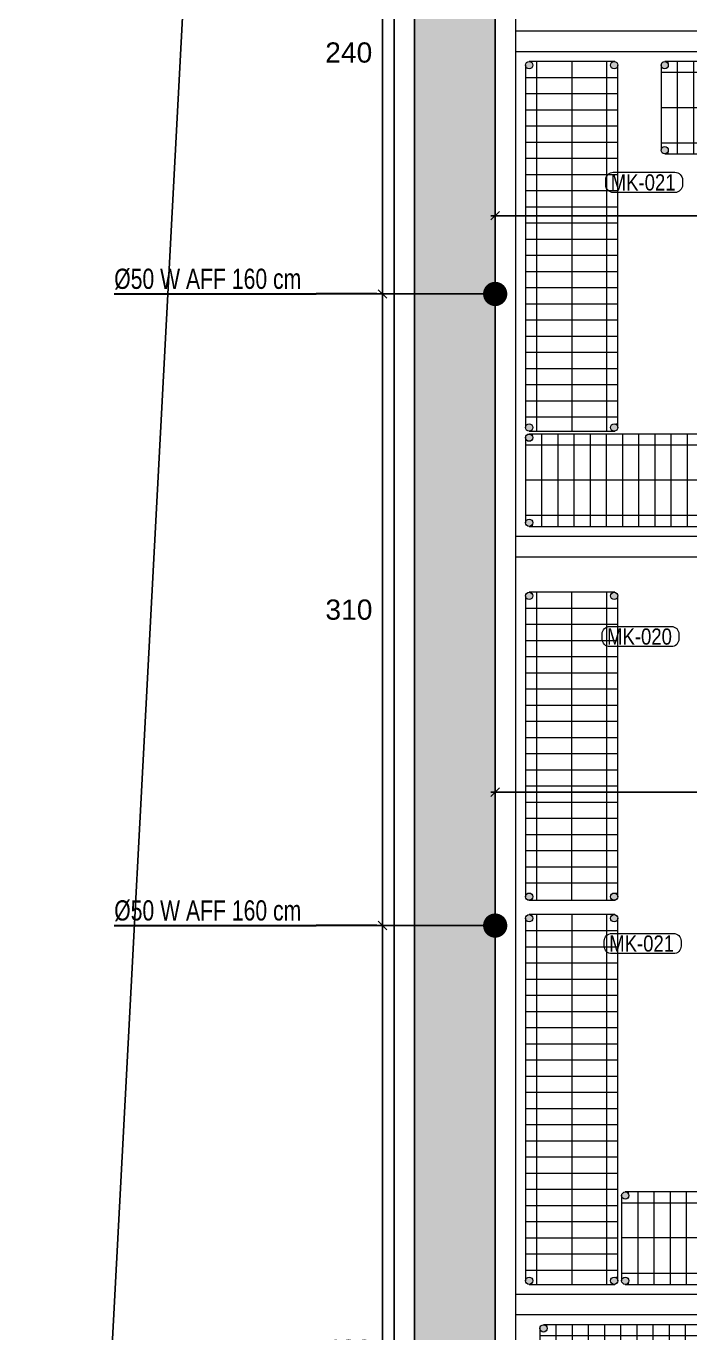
# Model space of a CAD drawing. Extents: x -5598 to 26293, y -3808 to 13850.
# Drawn here: x -2162 to -1834, y 4786 to 5433 of the extents above; entities that cross this region are included whole.
import ezdxf
from ezdxf.enums import TextEntityAlignment as Align

# ---------------------------------------------------------------- set-up
doc = ezdxf.new("R2010")
doc.units = 0
doc.header["$LTSCALE"] = 100
doc.header["$MEASUREMENT"] = 0
doc.linetypes.add('HIDDEN', pattern=[0.375, 0.25, -0.125])
for name, color, linetype, lineweight in [('AD', 5, 'Continuous', 9), ('AK', 7, 'Continuous', 15), ('AP', 6, 'Continuous', 15)]:
    doc.layers.add(name, color=color, linetype=linetype, lineweight=lineweight)
for name, color, linetype in [('IZ', 7, 'Continuous'), ('KOLON', 7, 'Continuous'), ('MERD', 7, 'Continuous'), ('OLCU DIS', 7, 'Continuous'), ('Rec-mantolamakulerengi', 230, 'Continuous'), ('TARAMA', 7, 'Continuous')]:
    doc.layers.add(name, color=color, linetype=linetype)
for name, color, linetype, lineweight, true_color in [('MAKPA COLD ROOM', 7, 'Continuous', 15, 0x143d69), ('MAKPA ELEKTRIK', 7, 'Continuous', 30, 0x93039a), ('MAKPA SIHHI', 7, 'Continuous', 30, 0x428a93)]:
    doc.layers.add(name, color=color, linetype=linetype, lineweight=lineweight, true_color=true_color)
doc.styles.add('MAKPA TESISAT', font='arial.ttf', dxfattribs={"height": 10})
doc.styles.add('olcu', font='romans.shx', dxfattribs={"width": 0.5})
doc.styles.add('POZ TEXT', font='ARIALN.TTF', dxfattribs={"height": 8})
doc.dimstyles.new('1-200', dxfattribs={"dimtxt": 40, "dimasz": 2, "dimexe": 0, "dimexo": 0, "dimgap": 10, "dimtad": 1, "dimdec": 4, "dimrnd": 0.1, "dimzin": 9, "dimdsep": 46, "dimtxsty": 'olcu', "dimblk1": 'SOL', "dimblk2": 'SAG', "dimsah": 1, "dimcen": 0, "dimse1": 1, "dimse2": 1, "dimclre": 13, "dimadec": 0, "dimazin": 0, "dimtfac": 1, "dimtdec": 4, "dimtix": 1, "dimtmove": 2, "dimatfit": 2, "dimldrblk": 'SOL', "dimfxl": 0, "dimtolj": 1, "dimarcsym": 0})
doc.dimstyles.new('MAKPA TESISAT DIM', dxfattribs={"dimscale": 0.7, "dimtxt": 12, "dimasz": 6, "dimexe": 4, "dimexo": 0, "dimgap": 8, "dimtad": 2, "dimtih": 1, "dimtoh": 1, "dimdec": 0, "dimrnd": 5, "dimzin": 0, "dimdsep": 46, "dimtxsty": 'MAKPA TESISAT', "dimblk1": 'OBLIQUE', "dimblk2": 'OBLIQUE', "dimsah": 1, "dimcen": 0, "dimdle": 3, "dimclrd": 256, "dimclre": 256, "dimclrt": 256, "dimadec": 0, "dimazin": 0, "dimtfac": 1, "dimtdec": 0, "dimtix": 1, "dimtofl": 0, "dimtmove": 2, "dimatfit": 3, "dimldrblk": 'OBLIQUE', "dimfxl": 0, "dimtvp": 7, "dimtolj": 1, "dimtzin": 0, "dimarcsym": 0})

# ---------------------------------------------------------------- blocks, each defined once
blk = doc.blocks.new('TASIYICI SISTEM (1.BODRUM KAT)')
at = {"layer": 'TARAMA'}
h = blk.add_hatch(dxfattribs=at)
h.set_pattern_fill('ANSI33', color=253, scale=100)
h.set_pattern_definition([(45, (-5880, -12320), (-17.67767, 17.67767), []), (45, (-5862.322, -12320), (-17.67767, 17.67767), [12.5, -6.25])])
h.paths.add_polyline_path([(-7810, -4715), (-7850, -4715), (-7850, -10120), (-8480, -10120), (-8480, -4715), (-8780, -4715), (-8780, -2330), (-8550, -2330), (-8550, -60), (-6090, -60), (-6090, 30), (-8640, 30), (-8640, -2260), (-8850, -2260), (-8850, -4785), (-8530, -4785), (-8530, -10160), (-5890, -10160), (-5890, -10120), (-7810, -10120)])
at = {"layer": 'IZ', "color": 8, "linetype": 'HIDDEN'}
blk.add_lwpolyline([(-7810, -4715), (-6490, -4715), (-6490, -10120), (-7810, -10120)], close=True, dxfattribs=at)
at = {"layer": 'KOLON', "color": 4}
for points in [[(-7850, -10120), (-7850, -4715)], [(-7810, -10120), (-7810, -4715)]]:
    blk.add_lwpolyline(points, dxfattribs=at)
blk = doc.blocks.new('SOL')
at = {"color": 0}
for p, q in [((0, 30), (0, -6.96)), ((7.58, 0), (-6.97, 0))]:
    blk.add_line(p, q, dxfattribs=at)
blk.add_circle((0, 0), 3, dxfattribs=at)
blk = doc.blocks.new('SAG')
at = {"color": 0}
for p, q in [((0, -30), (0, 6.96)), ((7.58, 0), (-6.97, 0))]:
    blk.add_line(p, q, dxfattribs=at)
blk.add_circle((0, 0), 3, dxfattribs=at)
blk = doc.blocks.new('*D332')
at = {"layer": 'OLCU DIS', "color": 0, "lineweight": -2, "transparency": 16777216}
blk.add_line((21268, -935), (-2968, -935), dxfattribs=at)
at = {"layer": 'OLCU DIS', "color": 0, "lineweight": -2, "transparency": 16777216, "xscale": 2, "yscale": 2, "zscale": 2, "rotation": 180}
blk.add_blockref('SAG', (-2970, -935), dxfattribs=at)
at = {"layer": 'OLCU DIS', "color": 0, "lineweight": -2, "transparency": 16777216, "xscale": 2, "yscale": 2, "zscale": 2}
blk.add_blockref('SOL', (21270, -935), dxfattribs=at)
at = {"layer": 'OLCU DIS', "color": 0, "transparency": 16777216, "insert": (9295.64, -905), "char_height": 40, "attachment_point": 5, "style": 'olcu'}
blk.add_mtext('\\A1;24240', dxfattribs=at)
blk = doc.blocks.new('46x183')
at = {"layer": 'AD'}
h = blk.add_hatch(color=1, dxfattribs=at)
h.paths.add_polyline_path([(19.1, 181.1, 1), (22.7, 181.1, 1)])
h.paths.add_polyline_path([(-23, 181.1, 1), (-19.4, 181.1, 1)])
h.paths.add_polyline_path([(-23, 1.8, 1), (-19.4, 1.8, 1)])
h.paths.add_polyline_path([(22.7, 1.8, 1), (19.1, 1.8, 1)])
at = {"layer": 'AD', "color": 1}
blk.add_line((0, 182.9), (0, 0), dxfattribs=at)
for points in [[(-22.93, 181.6), (-23, 181.6)], [(-23, 181.1), (-23, 1.8)], [(21.2, 182.9), (-21.2, 182.9)], [(17.65, 182.9), (-17.95, 182.9)], [(-17.5, 182.9), (-17.5, 0)], [(17.2, 0), (17.2, 182.9)], [(22.7, 181.6), (22.63, 181.6)], [(22.7, 1.8), (22.7, 181.1)], [(-22.19, 179.6), (-23, 179.6)], [(-22.19, 179.6), (-23, 179.6)], [(22.7, 174.9), (-23, 174.9)], [(22.7, 174.9), (-23, 174.9)], [(22.7, 179.6), (21.89, 179.6)], [(22.7, 179.6), (21.89, 179.6)], [(22.7, 166.9), (-23, 166.9)], [(22.7, 166.9), (-23, 166.9)], [(22.7, 158.9), (-23, 158.9)], [(22.7, 158.9), (-23, 158.9)], [(22.7, 150.9), (-23, 150.9)], [(22.7, 150.9), (-23, 150.9)], [(22.7, 142.9), (-23, 142.9)], [(22.7, 142.9), (-23, 142.9)], [(22.7, 134.9), (-23, 134.9)], [(22.7, 134.9), (-23, 134.9)], [(22.7, 126.9), (-23, 126.9)], [(22.7, 126.9), (-23, 126.9)], [(22.7, 118.9), (-23, 118.9)], [(22.7, 118.9), (-23, 118.9)], [(22.7, 110.9), (-23, 110.9)], [(22.7, 110.9), (-23, 110.9)], [(22.7, 102.9), (-23, 102.9)], [(22.7, 102.9), (-23, 102.9)], [(22.7, 94.9), (-23, 94.9)], [(22.7, 94.9), (-23, 94.9)], [(22.7, 86.9), (-23, 86.9)], [(22.7, 86.9), (-23, 86.9)], [(22.7, 78.9), (-23, 78.9)], [(22.7, 78.9), (-23, 78.9)], [(22.7, 70.9), (-23, 70.9)], [(22.7, 70.9), (-23, 70.9)], [(22.7, 62.9), (-23, 62.9)], [(22.7, 62.9), (-23, 62.9)], [(22.7, 54.9), (-23, 54.9)], [(22.7, 54.9), (-23, 54.9)], [(22.7, 46.9), (-23, 46.9)], [(22.7, 38.9), (-23, 38.9)], [(22.7, 30.9), (-23, 30.9)], [(22.7, 22.9), (-23, 22.9)], [(22.7, 14.9), (-23, 14.9)], [(22.7, 6.9), (-23, 6.9)], [(-22.95, 1.4), (-23, 1.4)], [(-21.2, 0), (21.2, 0)], [(22.7, 3.4), (21.72, 3.4)], [(22.7, 1.4), (22.65, 1.4)]]:
    blk.add_lwpolyline(points, dxfattribs=at)
for centre in [(-21.2, 181.1), (20.9, 181.1), (-21.2, 1.8), (20.9, 1.8)]:
    blk.add_circle(centre, 1.8, dxfattribs=at)
blk = doc.blocks.new('46x152')
at = {"layer": 'AD'}
h = blk.add_hatch(color=2, dxfattribs=at)
h.paths.add_polyline_path([(19.1, 150.6, 1), (22.7, 150.6, 1)])
h.paths.add_polyline_path([(-23, 150.6, 1), (-19.4, 150.6, 1)])
h.paths.add_polyline_path([(-23, 1.8, 1), (-19.4, 1.8, 1)])
h.paths.add_polyline_path([(22.7, 1.8, 1), (19.1, 1.8, 1)])
at = {"layer": 'AD', "color": 2}
blk.add_line((0, 0), (0, 152.4), dxfattribs=at)
for points in [[(-22.93, 151.1), (-23, 151.1)], [(-23, 150.6), (-23, 1.8)], [(-22.19, 149.1), (-23, 149.1)], [(-22.19, 149.1), (-23, 149.1)], [(21.2, 152.4), (-21.2, 152.4)], [(-17.5, 152.4), (-17.5, 0)], [(17.2, 0), (17.2, 152.4)], [(22.7, 149.1), (21.89, 149.1)], [(22.7, 149.1), (21.89, 149.1)], [(22.7, 151.1), (22.63, 151.1)], [(22.7, 1.8), (22.7, 150.6)], [(22.7, 144.4), (-23, 144.4)], [(22.7, 144.4), (-23, 144.4)], [(22.7, 136.4), (-23, 136.4)], [(22.7, 136.4), (-23, 136.4)], [(22.7, 128.4), (-23, 128.4)], [(22.7, 128.4), (-23, 128.4)], [(22.7, 120.4), (-23, 120.4)], [(22.7, 120.4), (-23, 120.4)], [(22.7, 112.4), (-23, 112.4)], [(22.7, 112.4), (-23, 112.4)], [(22.7, 104.4), (-23, 104.4)], [(22.7, 104.4), (-23, 104.4)], [(22.7, 96.4), (-23, 96.4)], [(22.7, 96.4), (-23, 96.4)], [(22.7, 88.4), (-23, 88.4)], [(22.7, 88.4), (-23, 88.4)], [(22.7, 80.4), (-23, 80.4)], [(22.7, 80.4), (-23, 80.4)], [(22.7, 72.4), (-23, 72.4)], [(22.7, 72.4), (-23, 72.4)], [(22.7, 64.4), (-23, 64.4)], [(22.7, 64.4), (-23, 64.4)], [(22.7, 56.4), (-23, 56.4)], [(22.7, 56.4), (-23, 56.4)], [(22.7, 48.4), (-23, 48.4)], [(22.7, 48.4), (-23, 48.4)], [(22.7, 40.4), (-23, 40.4)], [(22.7, 40.4), (-23, 40.4)], [(22.7, 32.4), (-23, 32.4)], [(22.7, 32.4), (-23, 32.4)], [(22.7, 24.4), (-23, 24.4)], [(22.7, 24.4), (-23, 24.4)], [(22.7, 16.4), (-23, 16.4)], [(22.7, 8.4), (-23, 8.4)], [(-22.95, 1.4), (-23, 1.4)], [(-21.2, 0), (21.2, 0)], [(22.7, 3.4), (21.72, 3.4)], [(22.7, 1.4), (22.65, 1.4)]]:
    blk.add_lwpolyline(points, dxfattribs=at)
for centre in [(-21.2, 150.6), (20.9, 150.6), (-21.2, 1.8), (20.9, 1.8)]:
    blk.add_circle(centre, 1.8, dxfattribs=at)
blk = doc.blocks.new('POZ_X')
at = {"layer": 'AP'}
blk.add_lwpolyline([(12.75, 10), (-17.75, 10, 0.414214), (-21.5, 6.25), (-21.5, 3.75, 0.414214), (-17.75, 0), (12.75, 0, 0.414214), (16.5, 3.75), (16.5, 6.25, 0.414214)], format="xyb", close=True, dxfattribs=at)
at = {"layer": 'AP', "style": 'POZ TEXT'}
blk.add_attdef('POZ_NO', text='', height=8, dxfattribs=at).set_placement((-3, 5), align=Align.MIDDLE_CENTER)
at = {"layer": 'AP', "style": 'POZ TEXT', "flags": 1}
blk.add_attdef('URUN_ADI', text='', height=7, dxfattribs=at).set_placement((-3, -4.34), align=Align.MIDDLE_CENTER)
blk = doc.blocks.new('SIHHI NOKTA')
at = {"layer": 'MAKPA SIHHI', "const_width": 6}
blk.add_lwpolyline([(3, 0, -1), (-3, 0, -1)], format="xyb", close=True, dxfattribs=at)
blk = doc.blocks.new('_OBLIQUE')
at = {"color": 0, "linetype": 'ByBlock', "lineweight": -2}
blk.add_line((-0.5, -0.5), (0.5, 0.5), dxfattribs=at)
blk = doc.blocks.new('*D976')
at = {"layer": 'MAKPA SIHHI', "lineweight": -2, "transparency": 16777216}
for p, q in [((-1930, 4987.5), (-1988.56, 4987.5)), ((-1985.76, 4565.4), (-1985.76, 4989.6)), ((-1930, 4567.5), (-1988.56, 4567.5))]:
    blk.add_line(p, q, dxfattribs=at)
at = {"layer": 'MAKPA SIHHI', "lineweight": -2, "transparency": 16777216, "xscale": 4.199999999999998, "yscale": 4.199999999999998, "zscale": 4.199999999999998}
for p, rotation in [((-1985.76, 4987.5), 90), ((-1985.76, 4567.5), 270)]:
    blk.add_blockref('_OBLIQUE', p, dxfattribs=dict(at, rotation=rotation))
at = {"layer": 'MAKPA SIHHI', "transparency": 16777216, "insert": (-2002.59, 4777.5), "char_height": 10, "attachment_point": 5, "style": 'MAKPA TESISAT'}
blk.add_mtext('\\A1;420', dxfattribs=at)
blk = doc.blocks.new('*D977')
at = {"layer": 'MAKPA SIHHI', "lineweight": -2, "transparency": 16777216}
for p, q in [((-1985.76, 4985.4), (-1985.76, 5302.1)), ((-1930, 5300), (-1988.56, 5300)), ((-1930, 4987.5), (-1988.56, 4987.5))]:
    blk.add_line(p, q, dxfattribs=at)
at = {"layer": 'MAKPA SIHHI', "lineweight": -2, "transparency": 16777216, "xscale": 4.199999999999998, "yscale": 4.199999999999998, "zscale": 4.199999999999998}
for p, rotation in [((-1985.76, 5300), 90), ((-1985.76, 4987.5), 270)]:
    blk.add_blockref('_OBLIQUE', p, dxfattribs=dict(at, rotation=rotation))
at = {"layer": 'MAKPA SIHHI', "transparency": 16777216, "insert": (-2002.39, 5143.75), "char_height": 10, "attachment_point": 5, "style": 'MAKPA TESISAT'}
blk.add_mtext('\\A1;310', dxfattribs=at)
blk = doc.blocks.new('*D978')
at = {"layer": 'MAKPA SIHHI', "lineweight": -2, "transparency": 16777216}
for p, q in [((-1985.76, 5297.9), (-1985.76, 5540.85)), ((-1930, 5538.75), (-1988.56, 5538.75)), ((-1930, 5300), (-1988.56, 5300))]:
    blk.add_line(p, q, dxfattribs=at)
at = {"layer": 'MAKPA SIHHI', "lineweight": -2, "transparency": 16777216, "xscale": 4.199999999999998, "yscale": 4.199999999999998, "zscale": 4.199999999999998}
for p, rotation in [((-1985.76, 5538.75), 90), ((-1985.76, 5300), 270)]:
    blk.add_blockref('_OBLIQUE', p, dxfattribs=dict(at, rotation=rotation))
at = {"layer": 'MAKPA SIHHI', "transparency": 16777216, "insert": (-2002.48, 5419.38), "char_height": 10, "attachment_point": 5, "style": 'MAKPA TESISAT'}
blk.add_mtext('\\A1;240', dxfattribs=at)
blk = doc.blocks.new('*D1036')
at = {"layer": 'MAKPA ELEKTRIK', "lineweight": -2, "transparency": 16777216}
for p, q in [((-1930, 5300), (-1930, 5341.5)), ((-1665, 5300), (-1665, 5341.5)), ((-1662.9, 5338.7), (-1932.1, 5338.7))]:
    blk.add_line(p, q, dxfattribs=at)
at = {"layer": 'MAKPA ELEKTRIK', "lineweight": -2, "transparency": 16777216, "xscale": 4.199999999999998, "yscale": 4.199999999999998, "zscale": 4.199999999999998, "rotation": 180}
blk.add_blockref('_OBLIQUE', (-1930, 5338.7), dxfattribs=at)
at = {"layer": 'MAKPA ELEKTRIK', "lineweight": -2, "transparency": 16777216, "xscale": 4.199999999999998, "yscale": 4.199999999999998, "zscale": 4.199999999999998}
blk.add_blockref('_OBLIQUE', (-1665, 5338.7), dxfattribs=at)
at = {"layer": 'MAKPA ELEKTRIK', "transparency": 16777216, "insert": (-1797.5, 5349.4), "char_height": 10, "attachment_point": 5, "style": 'MAKPA TESISAT'}
blk.add_mtext('\\A1;265', dxfattribs=at)
blk = doc.blocks.new('*D752')
at = {"layer": 'MAKPA ELEKTRIK', "lineweight": -2, "transparency": 16777216}
for p, q in [((-1930, 4987.5), (-1930, 5056.31)), ((-1665, 4987.5), (-1665, 5056.31)), ((-1662.9, 5053.51), (-1932.1, 5053.51))]:
    blk.add_line(p, q, dxfattribs=at)
at = {"layer": 'MAKPA ELEKTRIK', "lineweight": -2, "transparency": 16777216, "xscale": 4.199999999999998, "yscale": 4.199999999999998, "zscale": 4.199999999999998, "rotation": 180}
blk.add_blockref('_OBLIQUE', (-1930, 5053.51), dxfattribs=at)
at = {"layer": 'MAKPA ELEKTRIK', "lineweight": -2, "transparency": 16777216, "xscale": 4.199999999999998, "yscale": 4.199999999999998, "zscale": 4.199999999999998}
blk.add_blockref('_OBLIQUE', (-1665, 5053.51), dxfattribs=at)
at = {"layer": 'MAKPA ELEKTRIK', "transparency": 16777216, "insert": (-1797.5, 5064.22), "char_height": 10, "attachment_point": 5, "style": 'MAKPA TESISAT'}
blk.add_mtext('\\A1;265', dxfattribs=at)

msp = doc.modelspace()

# ---------------------------------------------------------------- linework, layer by layer
at = {"layer": 'MAKPA COLD ROOM'}
for points in [[(-1660, 6120.00002), (-1930, 6120.00002), (-1930, 3880), (-1390, 3880), (-1390, 4260), (-1460, 4260), (-1460, 4330), (-1390, 4330), (-1390, 4725), (-1460, 4725), (-1460, 4795), (-1390, 4795), (-1390, 5350), (-1460, 5350), (-1460, 5420), (-1390, 5420), (-1390, 5805.00004), (-1460, 5805.00004), (-1460, 5875.00004), (-1390, 5875.00004), (-1390, 6120.00002), (-1660, 6120.00002)], [(-1670, 6110.00002), (-1920, 6110.00002), (-1920, 3890), (-1400, 3890), (-1400, 4250), (-1470, 4250), (-1470, 4340), (-1400, 4340), (-1400, 4715), (-1470, 4715), (-1470, 4805), (-1400, 4805), (-1400, 5340), (-1470, 5340), (-1470, 5430), (-1400, 5430), (-1400, 5795.00004), (-1470, 5795.00004), (-1470, 5885.00004), (-1400, 5885.00004), (-1400, 6110.00002), (-1670, 6110.00002)], [(-1920, 5420), (-1470, 5420), (-1470, 5430), (-1920, 5430)], [(-1920, 5170), (-1400, 5170), (-1400, 5180), (-1920, 5180)], [(-1920, 4795), (-1470, 4795), (-1470, 4805), (-1920, 4805)]]:
    msp.add_lwpolyline(points, close=True, dxfattribs=at)
at = {"layer": 'MAKPA SIHHI'}
for p, q in [((-2118.56285, 5300), (-2018.56285, 5300)), ((-1988.56285, 5300), (-2018.56285, 5300)), ((-2118.56285, 4987.5), (-2018.56285, 4987.5)), ((-1988.56285, 4987.5), (-2018.56285, 4987.5))]:
    msp.add_line(p, q, dxfattribs=at)
at = {"layer": 'MERD', "color": 6}
msp.add_lwpolyline([(-2153.05091, 4147.37175), (-1970, 7605)], dxfattribs=at)
at = {"layer": 'Rec-mantolamakulerengi'}
msp.add_lwpolyline([(-1753, 6904.99996), (-1753, 6914.99995), (-1920, 6915.00004), (-1920, 7614), (-1980, 7614), (-1979.99858, 4059.77736)], dxfattribs=at)

# ---------------------------------------------------------------- block references
at = {"layer": 'AK'}
for name, p in [('46x183', (-1892, 5232.1)), ('46x152', (-1892, 5000)), ('46x183', (-1892, 4810))]:
    msp.add_blockref(name, p, dxfattribs=at)
at = {"layer": 'AK', "rotation": 90}
for name, p in [('46x183', (-1665, 5392.3)), ('46x183', (-1732.1, 5208)), ('46x152', (-1715, 4833)), ('46x183', (-1725, 4767.3))]:
    msp.add_blockref(name, p, dxfattribs=at)
at = {"layer": 'AP', "ltscale": 6}
ref = msp.add_blockref('POZ_X', (-1853.77327, 5360.17588), dxfattribs=dict(at, xscale=-1, rotation=180))
ref.add_attrib('POZ_NO', 'MK-021', dxfattribs={"height": 8, "style": 'POZ TEXT'}).set_placement((-1856.77327, 5355.17588), align=Align.MIDDLE_CENTER)
ref = msp.add_blockref('POZ_X', (-1855.56677, 5135.49491), dxfattribs=dict(at, xscale=-1, rotation=180))
ref.add_attrib('POZ_NO', 'MK-020', dxfattribs={"height": 8, "style": 'POZ TEXT'}).set_placement((-1858.56677, 5130.49491), align=Align.MIDDLE_CENTER)
ref = msp.add_blockref('POZ_X', (-1854.50832, 4983.61698), dxfattribs=dict(at, xscale=-1, rotation=180))
ref.add_attrib('POZ_NO', 'MK-021', dxfattribs={"height": 8, "style": 'POZ TEXT'}).set_placement((-1857.50832, 4978.61698), align=Align.MIDDLE_CENTER)
at = {"layer": 'KOLON'}
msp.add_blockref('TASIYICI SISTEM (1.BODRUM KAT)', (5880, 12320), dxfattribs=at)
at = {"layer": 'MAKPA SIHHI'}
for p in [(-1930, 5300), (-1930, 4987.5)]:
    msp.add_blockref('SIHHI NOKTA', p, dxfattribs=at)

# ---------------------------------------------------------------- texts
at = {"layer": 'MAKPA SIHHI', "style": 'MAKPA TESISAT', "width": 0.75}
for p in [(-2118.56285, 5302.5), (-2118.56285, 4990)]:
    msp.add_text('%%C50 W AFF 160 cm', height=10.00188, dxfattribs=at).set_placement(p)

# ---------------------------------------------------------------- dimensions: what is measured, and where the dimension line sits
at = {"layer": 'MAKPA ELEKTRIK'}
for base, p1, p2, picture, middle in [((-1930, 5338.69584), (-1665, 5300), (-1930, 5300), '*D1036', (-1797.5, 5349.40157)), ((-1930, 5053.51454), (-1665, 4987.5), (-1930, 4987.5), '*D752', (-1797.5, 5064.22027))]:
    dim = msp.add_linear_dim(base=base, p1=p1, p2=p2, dimstyle='MAKPA TESISAT DIM', override={"dimfxl": 0}, dxfattribs=at)
    dim.commit()
    dim.dimension.update_dxf_attribs({"geometry": picture, "text_midpoint": middle})
at = {"layer": 'MAKPA SIHHI'}
for base, p1, p2, picture, middle in [((-1985.76285, 5538.75001), (-1930, 5300), (-1930, 5538.75001), '*D978', (-2002.47813, 5419.375)), ((-1985.7628463073, 5299.9999999998), (-1929.9999997901, 4987.4999999998), (-1929.9999998134, 5299.9999999998), '*D977', (-2002.3894493087, 5143.7499999998)), ((-1985.76285, 4987.5), (-1930, 4567.5), (-1930, 4987.5), '*D976', (-2002.59409, 4777.5))]:
    dim = msp.add_linear_dim(base=base, p1=p1, p2=p2, angle=90, dimstyle='MAKPA TESISAT DIM', override={"dimfxl": 0}, dxfattribs=at)
    dim.commit()
    dim.dimension.update_dxf_attribs({"geometry": picture, "text_midpoint": middle})
at = {"layer": 'OLCU DIS', "color": 7}
dim = msp.add_linear_dim(base=(-2970, -935), p1=(21270, -635), p2=(-2970, 7535), dimstyle='1-200', dxfattribs=at)
dim.commit()
dim.dimension.update_dxf_attribs({"geometry": '*D332', "text_midpoint": (9295.63768, -905), "dimtype": 160})

doc.saveas('drawing.dxf')
